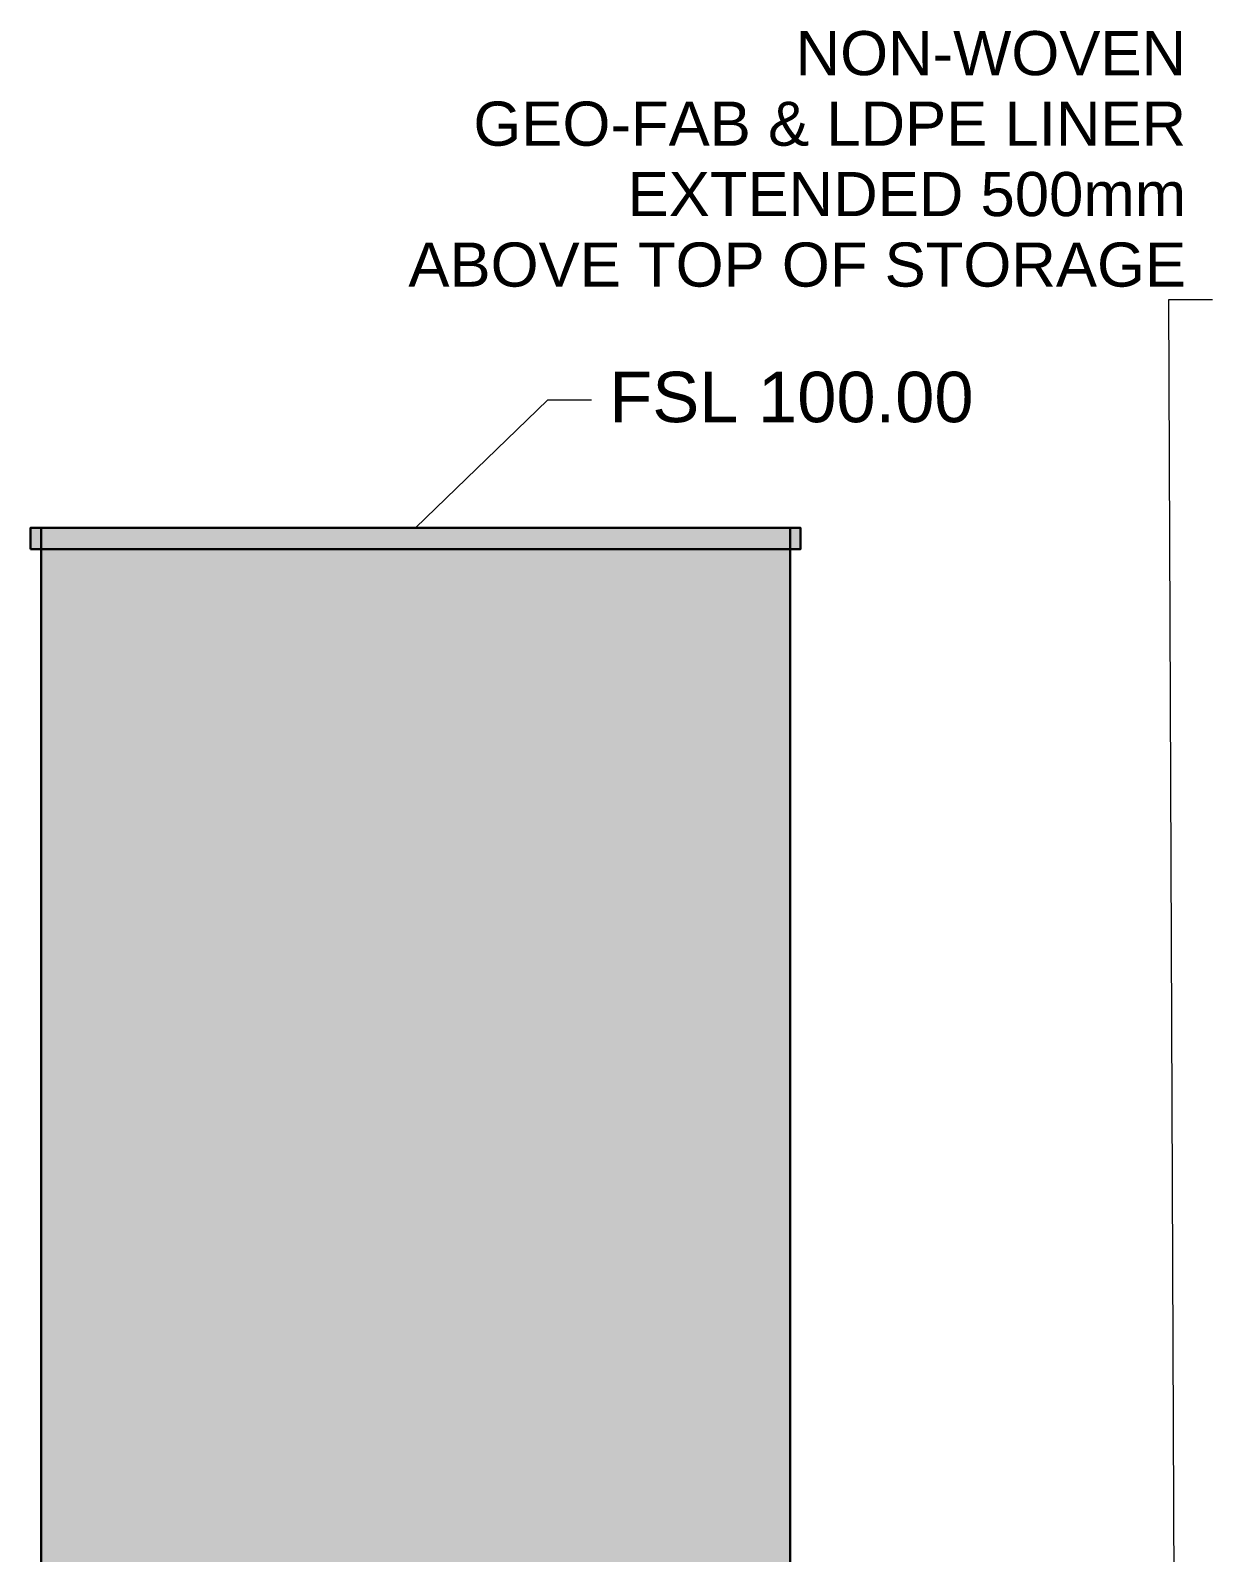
# Model space of a CAD drawing. Header units: millimetres. Extents: x -1212 to 2307, y -853 to 3179.
# Drawn here: x 267 to 1214, y 1959 to 3179 of the extents above; entities that cross this region are included whole.
import ezdxf
from ezdxf.enums import TextEntityAlignment as Align

# ---------------------------------------------------------------- set-up
doc = ezdxf.new("R2010")
doc.units = ezdxf.units.MM
for name, color, linetype in [('ANNOTATIONS', 7, 'Continuous'), ('LEADERS', 7, 'Continuous'), ('MANHOLES', 7, 'Continuous')]:
    doc.layers.add(name, color=color, linetype=linetype)
doc.styles.add('ARIAL', font='arial.ttf')

msp = doc.modelspace()

# ---------------------------------------------------------------- linework, layer by layer
at = {"layer": 'LEADERS', "lineweight": 18}
for p, q in [((1213.5, 2962.8), (1178.2, 2962.8)), ((1178.2, 2962.8), (1185.3, 1280)), ((680.8, 2882.3), (575, 2780)), ((716.1, 2882.3), (680.8, 2882.3))]:
    msp.add_line(p, q, dxfattribs=at)
at = {"layer": 'MANHOLES', "lineweight": 30}
for points in [[(266.5, 2763.1), (883.5, 2763.1), (883.5, 2780), (266.5, 2780)], [(266.5, 2763.1), (883.5, 2763.1), (883.5, 2780), (266.5, 2780)], [(266.5, 2763.1), (883.5, 2763.1), (883.5, 2780), (266.5, 2780)], [(266.5, 2763.1), (883.5, 2763.1), (883.5, 2780), (266.5, 2780)], [(275, 780), (875, 780), (875, 2780), (275, 2780)], [(275, 780), (875, 780), (875, 2780), (275, 2780)], [(275, 780), (875, 780), (875, 2780), (275, 2780)], [(275, 780), (875, 780), (875, 2780), (275, 2780)]]:
    msp.add_lwpolyline(points, close=True, dxfattribs=at)
at = {"layer": 'MANHOLES', "true_color": 0x737373}
msp.add_solid([(266.5, 2763.1), (883.5, 2763.1), (266.5, 2780), (883.5, 2780)], dxfattribs=at)
msp.add_solid([(266.5, 2763.1), (883.5, 2763.1), (266.5, 2780), (883.5, 2780)], dxfattribs=at)
msp.add_solid([(266.5, 2763.1), (883.5, 2763.1), (266.5, 2780), (883.5, 2780)], dxfattribs=at)
msp.add_solid([(266.5, 2763.1), (883.5, 2763.1), (266.5, 2780), (883.5, 2780)], dxfattribs=at)
at = {"layer": 'MANHOLES', "true_color": 0xb8b8b8}
msp.add_solid([(275, 780), (875, 780), (275, 2780), (875, 2780)], dxfattribs=at)
msp.add_solid([(275, 780), (875, 780), (275, 2780), (875, 2780)], dxfattribs=at)
msp.add_solid([(275, 780), (875, 780), (275, 2780), (875, 2780)], dxfattribs=at)
msp.add_solid([(275, 780), (875, 780), (275, 2780), (875, 2780)], dxfattribs=at)

# ---------------------------------------------------------------- texts
at = {"layer": 'ANNOTATIONS', "style": 'ARIAL'}
for s, height, p in [('NON-WOVEN', 35.36, (1192.3, 3142.7)), ('GEO-FAB & LDPE LINER', 35.362, (1192.3, 3086.2)), ('EXTENDED 500mm', 35.362, (1192.3, 3029.8)), ('ABOVE TOP OF STORAGE', 35.362, (1192.3, 2973.3))]:
    msp.add_text(s, height=height, dxfattribs=at).set_placement(p, align=Align.RIGHT)
msp.add_text('FSL 100.00', height=40.41, dxfattribs=at).set_placement((730.2, 2864.7))

doc.saveas('drawing.dxf')
